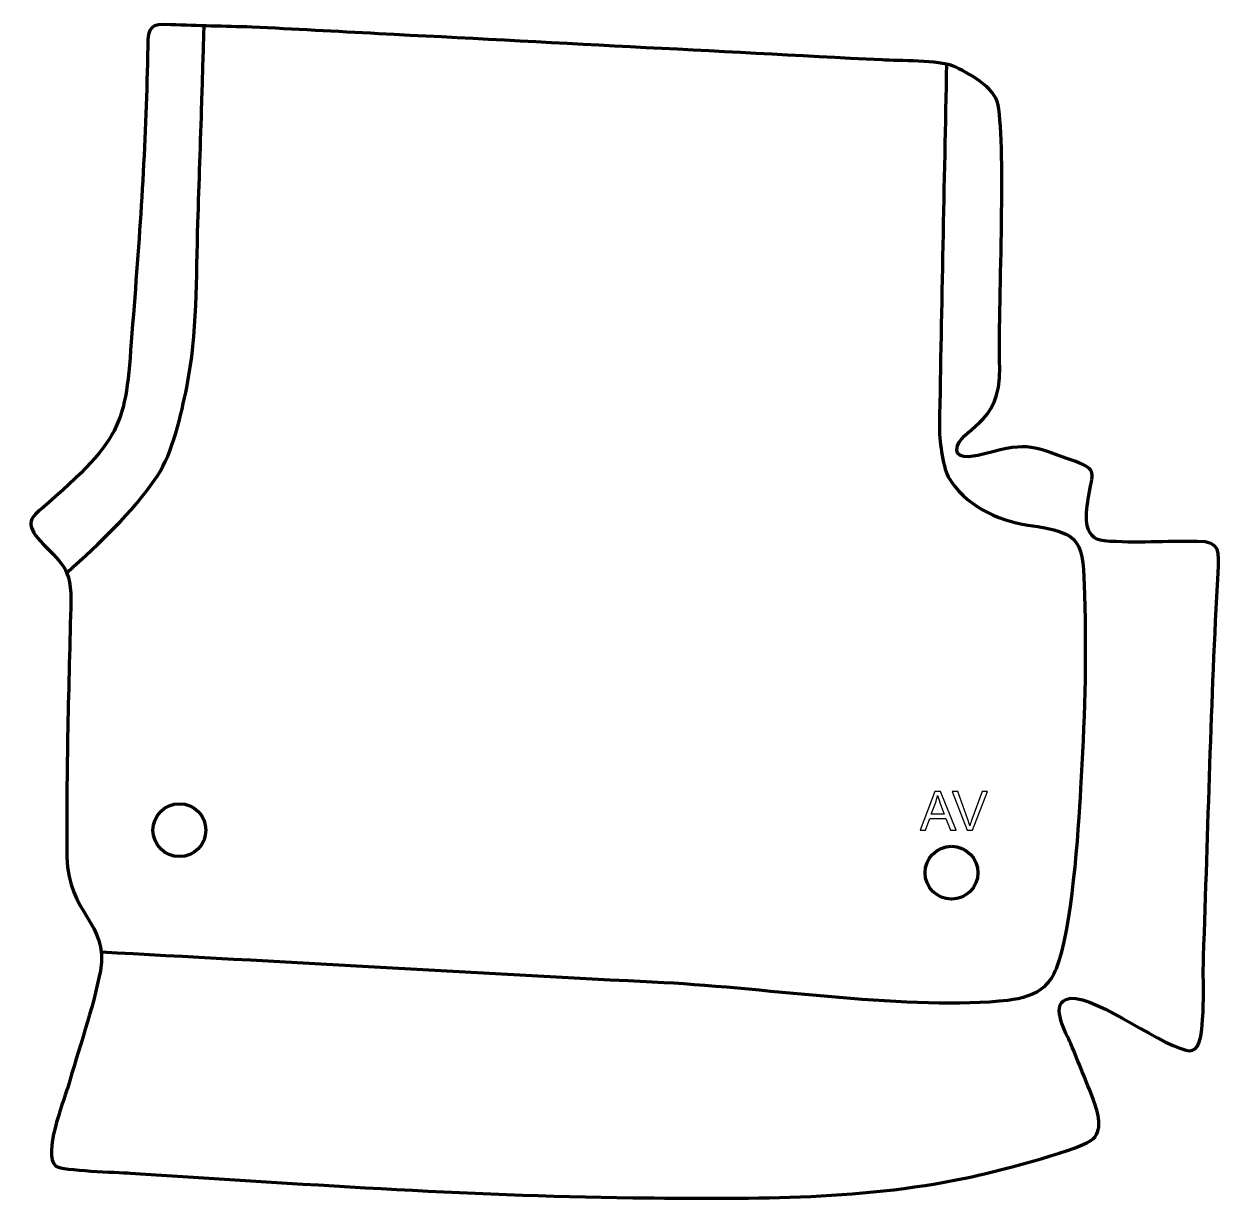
# Model space of a CAD drawing. Header units: millimetres. Extents: x -486 to 80, y 78 to 634.
import ezdxf

# ---------------------------------------------------------------- set-up
doc = ezdxf.new("R2010")
doc.units = ezdxf.units.MM
doc.header["$MEASUREMENT"] = 0
doc.layers.add('layer 2', color=7, linetype='Continuous')
doc.layers.add('layer 3', color=7, linetype='Continuous')

msp = doc.modelspace()

# ---------------------------------------------------------------- linework, layer by layer
at = {"layer": 'layer 2', "color": 142, "lineweight": 200}
for centre in [(-412.3997, 253.0327), (-47.2744, 232.9244)]:
    msp.add_ellipse(centre, major_axis=(0, 12.5), ratio=1, dxfattribs=at)
at = {"layer": 'layer 2', "color": 142, "lineweight": 158}
for points, knots in [([(-465.682, 374.6873), (-449.2066, 389.7577), (-435.6654, 401.8483), (-422.8096, 420.6143), (-422.8096, 420.6143), (-415.5953, 431.1452), (-411.5021, 449.8649), (-408.9463, 462.3981), (-408.9463, 462.3981), (-403.7322, 487.9665), (-404.4779, 514.1415), (-403.6774, 540.1003), (-403.6774, 540.1003), (-403.0889, 559.1808), (-402.3945, 578.2577), (-401.8017, 597.3382), (-401.8017, 597.3382), (-401.4772, 607.8428), (-401.1526, 618.3475), (-400.8281, 628.8521), (-400.8281, 628.8521), (-400.8281, 628.8521), (-400.689, 633.3541), (-400.689, 633.3541)], [0, 0, 0, 0, 0.14285714, 0.14285714, 0.14285714, 0.14285714, 0.28571429, 0.28571429, 0.28571429, 0.28571429, 0.42857143, 0.42857143, 0.42857143, 0.42857143, 0.57142857, 0.57142857, 0.57142857, 0.57142857, 0.71428571, 0.71428571, 0.71428571, 0.71428571, 1, 1, 1, 1]), ([(-49.6633, 615.2264), (-50.7864, 558.175), (-52.0061, 501.11), (-53.0226, 444.0586), (-53.0226, 444.0586), (-53.1276, 438.1623), (-51.5587, 425.3536), (-48.9051, 420.1443), (-48.9051, 420.1443), (-41.0122, 406.8332), (-26.0599, 399.4064), (-11.1198, 397.3163), (-11.1198, 397.3163), (15.5211, 393.5893), (14.669, 389.3777), (15.5685, 364.2423), (15.5685, 364.2423), (16.655, 333.8856), (15.4959, 303.0347), (13.7662, 272.7113), (13.7662, 272.7113), (12.6244, 252.8505), (9.562, 205.2422), (2.1543, 187.5418), (2.1543, 187.5418), (0.6577, 184.0993), (-0.7557, 181.6403), (-3.4432, 179.0037), (-3.4432, 179.0037), (-7.7611, 175.1602), (-13.9338, 173.3225), (-20.5986, 172.5669), (-20.5986, 172.5669), (-66.0589, 167.4131), (-133.5857, 178.3799), (-183.3408, 180.8857), (-183.3408, 180.8857), (-272.7699, 185.3896), (-370.0003, 191.1729), (-449.3299, 195.3189)], [0, 0, 0, 0, 0.09090909, 0.09090909, 0.09090909, 0.09090909, 0.18181818, 0.18181818, 0.18181818, 0.18181818, 0.27272727, 0.27272727, 0.27272727, 0.27272727, 0.36363636, 0.36363636, 0.36363636, 0.36363636, 0.45454545, 0.45454545, 0.45454545, 0.45454545, 0.54545455, 0.54545455, 0.54545455, 0.54545455, 0.63636364, 0.63636364, 0.63636364, 0.63636364, 0.72727273, 0.72727273, 0.72727273, 0.72727273, 0.81818182, 0.81818182, 0.81818182, 0.81818182, 1, 1, 1, 1])]:
    msp.add_open_spline(points, degree=3, knots=knots, dxfattribs=at)
at = {"layer": 'layer 2', "color": 142}
for points, knots in [([(-62.1293, 253.0677), (-62.1293, 253.0677), (-55.1528, 271.2541), (-55.1528, 271.2541), (-55.1528, 271.2541), (-55.1528, 271.2541), (-52.5069, 271.2541), (-52.5069, 271.2541), (-52.5069, 271.2541), (-52.5069, 271.2541), (-45.1028, 253.0677), (-45.1028, 253.0677), (-45.1028, 253.0677), (-45.1028, 253.0677), (-47.8418, 253.0677), (-47.8418, 253.0677), (-47.8418, 253.0677), (-47.8418, 253.0677), (-49.9458, 258.5795), (-49.9458, 258.5795), (-49.9458, 258.5795), (-49.9458, 258.5795), (-57.6039, 258.5795), (-57.6039, 258.5795), (-57.6039, 258.5795), (-57.6039, 258.5795), (-59.5766, 253.0677), (-59.5766, 253.0677), (-59.5766, 253.0677), (-59.5766, 253.0677), (-62.1293, 253.0677), (-62.1293, 253.0677)], [0, 0, 0, 0, 0.11111111, 0.11111111, 0.11111111, 0.11111111, 0.22222222, 0.22222222, 0.22222222, 0.22222222, 0.33333333, 0.33333333, 0.33333333, 0.33333333, 0.44444444, 0.44444444, 0.44444444, 0.44444444, 0.55555556, 0.55555556, 0.55555556, 0.55555556, 0.66666667, 0.66666667, 0.66666667, 0.66666667, 0.77777778, 0.77777778, 0.77777778, 0.77777778, 1, 1, 1, 1]), ([(-56.8969, 260.5353), (-56.8969, 260.5353), (-50.6993, 260.5353), (-50.6993, 260.5353), (-50.6993, 260.5353), (-50.6993, 260.5353), (-52.5958, 265.5772), (-52.5958, 265.5772), (-52.5958, 265.5772), (-53.1673, 267.1097), (-53.5991, 268.3754), (-53.8997, 269.3745), (-53.8997, 269.3745), (-54.1495, 268.1892), (-54.4839, 267.025), (-54.903, 265.8735), (-54.903, 265.8735), (-54.903, 265.8735), (-56.8969, 260.5353), (-56.8969, 260.5353)], [0, 0, 0, 0, 0.16666667, 0.16666667, 0.16666667, 0.16666667, 0.33333333, 0.33333333, 0.33333333, 0.33333333, 0.5, 0.5, 0.5, 0.5, 0.66666667, 0.66666667, 0.66666667, 0.66666667, 1, 1, 1, 1]), ([(-39.8958, 253.0677), (-39.8958, 253.0677), (-46.9231, 271.2541), (-46.9231, 271.2541), (-46.9231, 271.2541), (-46.9231, 271.2541), (-44.3154, 271.2541), (-44.3154, 271.2541), (-44.3154, 271.2541), (-44.3154, 271.2541), (-39.591, 258.0376), (-39.591, 258.0376), (-39.591, 258.0376), (-39.2142, 256.9793), (-38.8925, 255.9887), (-38.6385, 255.0616), (-38.6385, 255.0616), (-38.3591, 256.0564), (-38.0331, 257.047), (-37.6606, 258.0376), (-37.6606, 258.0376), (-37.6606, 258.0376), (-32.7584, 271.2541), (-32.7584, 271.2541), (-32.7584, 271.2541), (-32.7584, 271.2541), (-30.3031, 271.2541), (-30.3031, 271.2541), (-30.3031, 271.2541), (-30.3031, 271.2541), (-37.3939, 253.0677), (-37.3939, 253.0677), (-37.3939, 253.0677), (-37.3939, 253.0677), (-39.8958, 253.0677), (-39.8958, 253.0677)], [0, 0, 0, 0, 0.1, 0.1, 0.1, 0.1, 0.2, 0.2, 0.2, 0.2, 0.3, 0.3, 0.3, 0.3, 0.4, 0.4, 0.4, 0.4, 0.5, 0.5, 0.5, 0.5, 0.6, 0.6, 0.6, 0.6, 0.7, 0.7, 0.7, 0.7, 0.8, 0.8, 0.8, 0.8, 1, 1, 1, 1])]:
    msp.add_open_spline(points, degree=3, knots=knots, dxfattribs=at)
at = {"layer": 'layer 3', "color": 242, "lineweight": 158}
msp.add_open_spline([(-378.1793, 632.7463), (-358.2112, 631.704), (-338.2432, 630.6617), (-318.2751, 629.6194), (-318.2751, 629.6194), (-238.902, 625.4763), (-159.529, 621.3331), (-80.1559, 617.19), (-80.1559, 617.19), (-72.5333, 616.8357), (-52.8905, 616.9399), (-46.782, 614.3859), (-46.782, 614.3859), (-39.2517, 611.0586), (-26.933, 604.6171), (-25.2645, 595.9266), (-25.2645, 595.9266), (-21.3783, 575.6851), (-25.3, 496.7359), (-24.4706, 471.7656), (-24.4706, 471.7656), (-23.5407, 443.771), (-44.1464, 443.2832), (-44.7975, 432.917), (-44.7975, 432.917), (-45.1431, 427.4148), (-34.2247, 430.2246), (-31.6179, 430.9443), (-31.6179, 430.9443), (-9.7805, 436.8851), (-9.3649, 434.4871), (11.4532, 427.2852), (11.4532, 427.2852), (21.8378, 423.5073), (19.397, 422.0324), (17.6064, 411.2291), (17.6064, 411.2291), (16.323, 403.4862), (14.2133, 390.8116), (24.9069, 389.8019), (24.9069, 389.8019), (40.3209, 388.5657), (53.8457, 389.7416), (68.9361, 389.5795), (68.9361, 389.5795), (80.175, 389.4588), (79.3132, 384.769), (78.7492, 374.6239), (78.7492, 374.6239), (75.4567, 314.3796), (74.0617, 253.4597), (71.8863, 193.1017), (71.8863, 193.1017), (71.5838, 183.15), (72.1234, 173.2136), (71.4702, 163.3653), (71.4702, 163.3653), (70.6097, 150.3917), (68.4601, 147.844), (63.4927, 149.025), (63.4927, 149.025), (49.5598, 152.3378), (16.9276, 177.6688), (6.8098, 173.0153), (6.8098, 173.0153), (-0.4862, 169.6596), (6.9755, 157.118), (9.1432, 151.9879), (9.1432, 151.9879), (12.692, 143.4479), (16.5088, 134.1286), (19.7776, 125.5069), (19.7776, 125.5069), (21.9121, 119.8773), (24.9248, 110.3261), (18.6524, 106.2749), (18.6524, 106.2749), (10.3934, 100.9406), (-28.5748, 91.054), (-40.0815, 88.6577), (-40.0815, 88.6577), (-92.8351, 77.6715), (-144.496, 78.7951), (-197.9869, 79.2443), (-197.9869, 79.2443), (-277.9836, 80.2528), (-356.0305, 85.8903), (-435.7301, 90.8951), (-435.7301, 90.8951), (-441.6214, 91.265), (-467.6056, 91.9625), (-470.919, 94.2268), (-470.919, 94.2268), (-477.1173, 100.0869), (-467.4587, 123.7806), (-465.2411, 131.4133), (-465.2411, 131.4133), (-460.0859, 149.0239), (-453.3438, 168.7584), (-449.727, 186.5022), (-449.727, 186.5022), (-445.7463, 209.5089), (-465.1376, 213.2317), (-465.5881, 240.3204), (-465.5881, 240.3204), (-466.0079, 280.0949), (-464.7045, 322.1812), (-463.701, 361.998), (-463.701, 361.998), (-463.845, 379.8736), (-470.184, 379.7656), (-480.2484, 392.2779), (-480.2484, 392.2779), (-485.9253, 400.092), (-480.5602, 402.2411), (-474.2552, 407.8094), (-474.2552, 407.8094), (-435.9101, 441.6406), (-438.1219, 446.6567), (-434.1857, 496.9119), (-434.1857, 496.9119), (-430.7749, 539.9245), (-428.097, 580.467), (-427.3822, 623.613), (-427.3822, 623.613), (-427.2361, 633.115), (-426.1269, 634.2323), (-416.4624, 633.8832), (-416.4624, 633.8832), (-403.6288, 633.4195), (-391.0196, 633.0429), (-378.1793, 632.7463)], degree=3, knots=[0, 0, 0, 0, 0.02941176, 0.02941176, 0.02941176, 0.02941176, 0.05882353, 0.05882353, 0.05882353, 0.05882353, 0.08823529, 0.08823529, 0.08823529, 0.08823529, 0.11764706, 0.11764706, 0.11764706, 0.11764706, 0.14705882, 0.14705882, 0.14705882, 0.14705882, 0.17647059, 0.17647059, 0.17647059, 0.17647059, 0.20588235, 0.20588235, 0.20588235, 0.20588235, 0.23529412, 0.23529412, 0.23529412, 0.23529412, 0.26470588, 0.26470588, 0.26470588, 0.26470588, 0.29411765, 0.29411765, 0.29411765, 0.29411765, 0.32352941, 0.32352941, 0.32352941, 0.32352941, 0.35294118, 0.35294118, 0.35294118, 0.35294118, 0.38235294, 0.38235294, 0.38235294, 0.38235294, 0.41176471, 0.41176471, 0.41176471, 0.41176471, 0.44117647, 0.44117647, 0.44117647, 0.44117647, 0.47058824, 0.47058824, 0.47058824, 0.47058824, 0.5, 0.5, 0.5, 0.5, 0.52941176, 0.52941176, 0.52941176, 0.52941176, 0.55882353, 0.55882353, 0.55882353, 0.55882353, 0.58823529, 0.58823529, 0.58823529, 0.58823529, 0.61764706, 0.61764706, 0.61764706, 0.61764706, 0.64705882, 0.64705882, 0.64705882, 0.64705882, 0.67647059, 0.67647059, 0.67647059, 0.67647059, 0.70588235, 0.70588235, 0.70588235, 0.70588235, 0.73529412, 0.73529412, 0.73529412, 0.73529412, 0.76470588, 0.76470588, 0.76470588, 0.76470588, 0.79411765, 0.79411765, 0.79411765, 0.79411765, 0.82352941, 0.82352941, 0.82352941, 0.82352941, 0.85294118, 0.85294118, 0.85294118, 0.85294118, 0.88235294, 0.88235294, 0.88235294, 0.88235294, 0.91176471, 0.91176471, 0.91176471, 0.91176471, 0.94117647, 0.94117647, 0.94117647, 0.94117647, 1, 1, 1, 1], dxfattribs=at)

doc.saveas('drawing.dxf')
